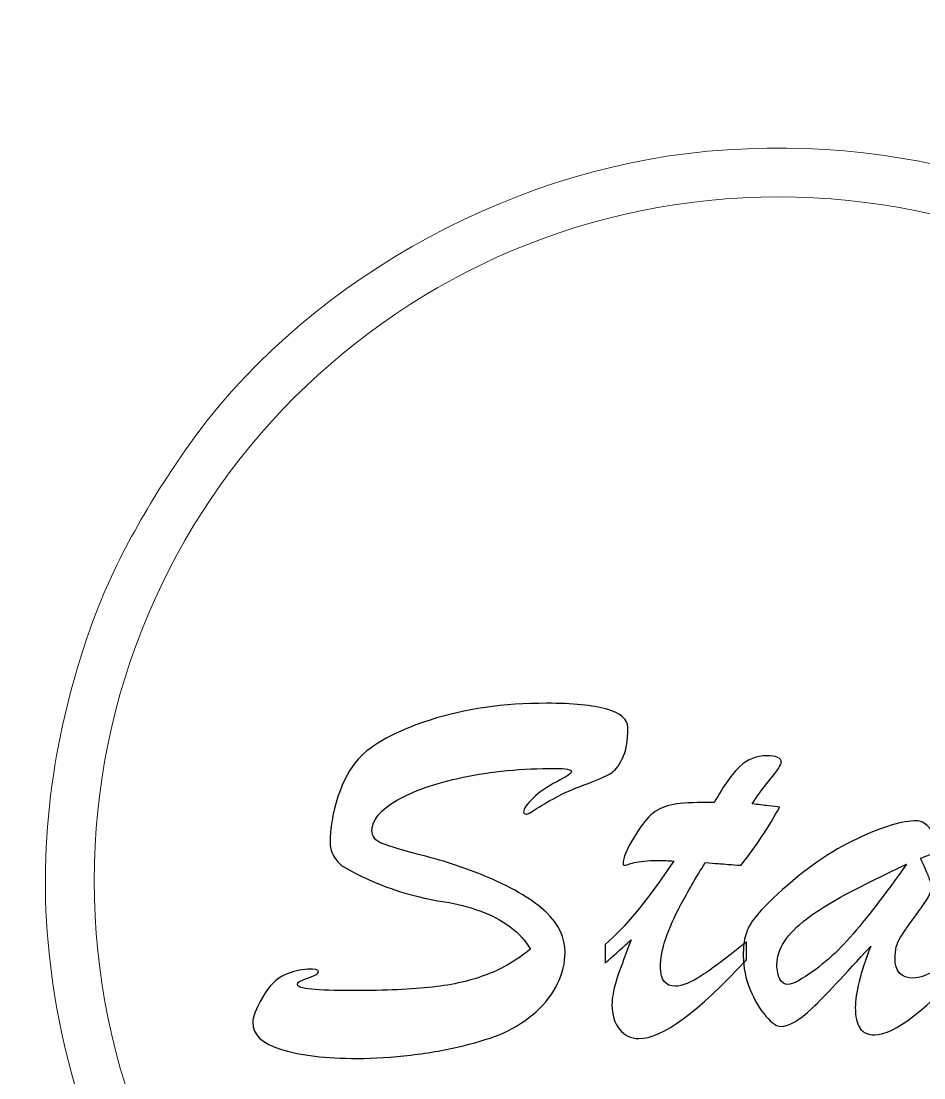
# Model space of a CAD drawing. Header units: millimetres. Extents: x -35 to 35, y -40.2 to 39.8.
# Drawn here: x -25.93 to -16.7, y -6.15 to 4.67 of the extents above; entities that cross this region are included whole.
import ezdxf

# ---------------------------------------------------------------- set-up
doc = ezdxf.new("R2010")
doc.units = ezdxf.units.MM
doc.header["$MEASUREMENT"] = 0
doc.layers.add('layer 1', color=7, linetype='Continuous')

msp = doc.modelspace()

# ---------------------------------------------------------------- linework, layer by layer
at = {"layer": 'layer 1', "color": 142, "lineweight": 20}
msp.add_ellipse((-18.1846, -4.1323), major_axis=(7.0001, 0), ratio=0.9999857, dxfattribs=at)
at = {"layer": 'layer 1', "color": 253, "lineweight": 70}
msp.add_open_spline([(-29.2, 39.8101), (-29.2, 39.8101), (29.1999, 39.8101), (29.1999, 39.8101), (29.1999, 39.8101), (32.39, 39.8101), (35, 37.2001), (35, 34.0102), (35, 34.0102), (35, 34.0102), (35, -34.39), (35, -34.39), (35, -34.39), (35, -37.5799), (32.39, -40.1899), (29.1999, -40.1899), (29.1999, -40.1899), (29.1999, -40.1899), (-29.2, -40.1899), (-29.2, -40.1899), (-29.2, -40.1899), (-32.3901, -40.1899), (-35, -37.5799), (-35, -34.39), (-35, -34.39), (-35, -34.39), (-35, 34.0102), (-35, 34.0102), (-35, 34.0102), (-35, 37.2001), (-32.3901, 39.8101), (-29.2, 39.8101)], degree=3, knots=[0, 0, 0, 0, 0.1111111, 0.1111111, 0.1111111, 0.1111111, 0.2222222, 0.2222222, 0.2222222, 0.2222222, 0.3333333, 0.3333333, 0.3333333, 0.3333333, 0.4444444, 0.4444444, 0.4444444, 0.4444444, 0.5555556, 0.5555556, 0.5555556, 0.5555556, 0.6666667, 0.6666667, 0.6666667, 0.6666667, 0.7777778, 0.7777778, 0.7777778, 0.7777778, 1, 1, 1, 1], dxfattribs=at)
at = {"layer": 'layer 1', "color": 251, "lineweight": 9}
msp.add_open_spline([(-25.6463, -4.8735), (-25.4839, -6.4098), (-24.9148, -7.7068), (-24.02, -8.8423), (-24.02, -8.8423), (-22.5103, -10.7579), (-19.9822, -11.8354), (-17.4496, -11.6003), (-17.4496, -11.6003), (-13.5916, -11.2423), (-10.3082, -7.7774), (-10.7197, -3.4142), (-10.7197, -3.4142), (-11.0872, 0.4827), (-14.5327, 3.7344), (-18.9098, 3.3343), (-18.9098, 3.3343), (-21.0042, 3.1428), (-23.0948, 1.9457), (-24.2573, 0.2694), (-24.2573, 0.2694), (-24.6429, -0.2866), (-25.0012, -0.9057), (-25.2314, -1.5642), (-25.2314, -1.5642), (-25.5847, -2.5752), (-25.7701, -3.7025), (-25.6463, -4.8735)], degree=3, knots=[0, 0, 0, 0, 0.125, 0.125, 0.125, 0.125, 0.25, 0.25, 0.25, 0.25, 0.375, 0.375, 0.375, 0.375, 0.5, 0.5, 0.5, 0.5, 0.625, 0.625, 0.625, 0.625, 0.75, 0.75, 0.75, 0.75, 1, 1, 1, 1], dxfattribs=at)
at = {"layer": 'layer 1', "color": 142}
for points, knots in [([(-20.7233, -4.8313), (-20.7694, -4.7466), (-20.8381, -4.6704), (-20.9303, -4.6027), (-20.9303, -4.6027), (-21.0215, -4.535), (-21.125, -4.4804), (-21.2398, -4.439), (-21.2398, -4.439), (-21.3546, -4.3976), (-21.475, -4.3666), (-21.5991, -4.3468), (-21.5991, -4.3468), (-21.9698, -4.2913), (-22.316, -4.1718), (-22.6377, -3.9856), (-22.6377, -3.9856), (-22.665, -3.9715), (-22.6942, -3.9404), (-22.7252, -3.8924), (-22.7252, -3.8924), (-22.7562, -3.8445), (-22.7722, -3.7984), (-22.7722, -3.7542), (-22.7722, -3.7542), (-22.7722, -3.5933), (-22.745, -3.4305), (-22.6913, -3.2687), (-22.6913, -3.2687), (-22.6368, -3.106), (-22.5681, -2.979), (-22.4834, -2.8868), (-22.4834, -2.8868), (-22.348, -2.7344), (-22.1034, -2.6008), (-21.7497, -2.4861), (-21.7497, -2.4861), (-21.3959, -2.3722), (-20.998, -2.3148), (-20.5549, -2.3148), (-20.5549, -2.3148), (-20.2906, -2.3148), (-20.0864, -2.3355), (-19.9416, -2.376), (-19.9416, -2.376), (-19.7976, -2.4164), (-19.7252, -2.4785), (-19.7252, -2.5632), (-19.7252, -2.5632), (-19.7252, -2.7015), (-19.745, -2.8087), (-19.7826, -2.884), (-19.7826, -2.884), (-19.8202, -2.9592), (-19.8607, -3.0091), (-19.903, -3.0345), (-19.903, -3.0345), (-19.9463, -3.059), (-20.0225, -3.0928), (-20.1307, -3.1352), (-20.1307, -3.1352), (-20.2464, -3.1756), (-20.347, -3.2179), (-20.4326, -3.2622), (-20.4326, -3.2622), (-20.5182, -3.3064), (-20.5907, -3.3487), (-20.6518, -3.3892), (-20.6518, -3.3892), (-20.712, -3.4296), (-20.7497, -3.4494), (-20.7647, -3.4494), (-20.7647, -3.4494), (-20.7826, -3.4494), (-20.792, -3.4418), (-20.792, -3.4277), (-20.792, -3.4277), (-20.792, -3.3957), (-20.76, -3.3487), (-20.6942, -3.2857), (-20.6942, -3.2857), (-20.6292, -3.2217), (-20.5483, -3.1662), (-20.4533, -3.1182), (-20.4533, -3.1182), (-20.3517, -3.0655), (-20.3019, -3.0317), (-20.3019, -3.0166), (-20.3019, -3.0166), (-20.3019, -2.9931), (-20.3574, -2.9809), (-20.4693, -2.9809), (-20.4693, -2.9809), (-20.8099, -2.9809), (-21.1231, -3.011), (-21.4119, -3.0721), (-21.4119, -3.0721), (-21.7007, -3.1323), (-21.9275, -3.2123), (-22.094, -3.3111), (-22.094, -3.3111), (-22.2605, -3.4108), (-22.3433, -3.5114), (-22.3433, -3.614), (-22.3433, -3.614), (-22.3433, -3.6789), (-22.3085, -3.7241), (-22.2398, -3.7504), (-22.2398, -3.7504), (-22.1711, -3.7767), (-22.0187, -3.8219), (-21.7835, -3.884), (-21.7835, -3.884), (-21.5493, -3.9461), (-21.3386, -4.0185), (-21.1532, -4.0985), (-21.1532, -4.0985), (-20.887, -4.2123), (-20.6895, -4.3308), (-20.5606, -4.4541), (-20.5606, -4.4541), (-20.4317, -4.5773), (-20.3677, -4.7146), (-20.3677, -4.867), (-20.3677, -4.867), (-20.3677, -4.9715), (-20.3931, -5.0768), (-20.4439, -5.1822), (-20.4439, -5.1822), (-20.4938, -5.2876), (-20.5681, -5.3845), (-20.665, -5.4729), (-20.665, -5.4729), (-20.7628, -5.5604), (-20.8748, -5.6328), (-21.0018, -5.6902), (-21.0018, -5.6902), (-21.11, -5.7363), (-21.2464, -5.7796), (-21.4101, -5.82), (-21.4101, -5.82), (-21.5747, -5.8605), (-21.7525, -5.8924), (-21.9444, -5.915), (-21.9444, -5.915), (-22.1363, -5.9385), (-22.3197, -5.9498), (-22.4938, -5.9498), (-22.4938, -5.9498), (-22.8155, -5.9498), (-23.0742, -5.9197), (-23.2699, -5.8586), (-23.2699, -5.8586), (-23.4656, -5.7984), (-23.5634, -5.7062), (-23.5634, -5.5829), (-23.5634, -5.5829), (-23.5634, -5.5284), (-23.5305, -5.4428), (-23.4637, -5.3261), (-23.4637, -5.3261), (-23.3978, -5.2095), (-23.3197, -5.1305), (-23.2294, -5.09), (-23.2294, -5.09), (-23.1504, -5.059), (-23.0742, -5.0411), (-23.0008, -5.0364), (-23.0008, -5.0364), (-22.9275, -5.0317), (-22.8908, -5.0401), (-22.8908, -5.0627), (-22.8908, -5.0627), (-22.8908, -5.0684), (-22.8936, -5.074), (-22.8992, -5.0797), (-22.8992, -5.0797), (-22.9049, -5.0844), (-22.9105, -5.0891), (-22.9181, -5.0928), (-22.9181, -5.0928), (-22.9256, -5.0966), (-22.9331, -5.1003), (-22.9406, -5.1041), (-22.9406, -5.1041), (-22.9773, -5.1192), (-23.0065, -5.1305), (-23.03, -5.1389), (-23.03, -5.1389), (-23.0526, -5.1464), (-23.0714, -5.1549), (-23.0846, -5.1634), (-23.0846, -5.1634), (-23.0987, -5.1718), (-23.1053, -5.1831), (-23.1053, -5.1972), (-23.1053, -5.1972), (-23.1053, -5.2358), (-22.9152, -5.2556), (-22.5352, -5.2556), (-22.5352, -5.2556), (-22.205, -5.2556), (-21.934, -5.2433), (-21.7233, -5.2198), (-21.7233, -5.2198), (-21.5117, -5.1963), (-21.3254, -5.153), (-21.1636, -5.09), (-21.1636, -5.09), (-21.0027, -5.0279), (-20.855, -4.9414), (-20.7233, -4.8313)], [0, 0, 0, 0, 0.0185185, 0.0185185, 0.0185185, 0.0185185, 0.037037, 0.037037, 0.037037, 0.037037, 0.0555556, 0.0555556, 0.0555556, 0.0555556, 0.0740741, 0.0740741, 0.0740741, 0.0740741, 0.0925926, 0.0925926, 0.0925926, 0.0925926, 0.1111111, 0.1111111, 0.1111111, 0.1111111, 0.1296296, 0.1296296, 0.1296296, 0.1296296, 0.1481481, 0.1481481, 0.1481481, 0.1481481, 0.1666667, 0.1666667, 0.1666667, 0.1666667, 0.1851852, 0.1851852, 0.1851852, 0.1851852, 0.2037037, 0.2037037, 0.2037037, 0.2037037, 0.2222222, 0.2222222, 0.2222222, 0.2222222, 0.2407407, 0.2407407, 0.2407407, 0.2407407, 0.2592593, 0.2592593, 0.2592593, 0.2592593, 0.2777778, 0.2777778, 0.2777778, 0.2777778, 0.2962963, 0.2962963, 0.2962963, 0.2962963, 0.3148148, 0.3148148, 0.3148148, 0.3148148, 0.3333333, 0.3333333, 0.3333333, 0.3333333, 0.3518519, 0.3518519, 0.3518519, 0.3518519, 0.3703704, 0.3703704, 0.3703704, 0.3703704, 0.3888889, 0.3888889, 0.3888889, 0.3888889, 0.4074074, 0.4074074, 0.4074074, 0.4074074, 0.4259259, 0.4259259, 0.4259259, 0.4259259, 0.4444444, 0.4444444, 0.4444444, 0.4444444, 0.462963, 0.462963, 0.462963, 0.462963, 0.4814815, 0.4814815, 0.4814815, 0.4814815, 0.5, 0.5, 0.5, 0.5, 0.5185185, 0.5185185, 0.5185185, 0.5185185, 0.537037, 0.537037, 0.537037, 0.537037, 0.5555556, 0.5555556, 0.5555556, 0.5555556, 0.5740741, 0.5740741, 0.5740741, 0.5740741, 0.5925926, 0.5925926, 0.5925926, 0.5925926, 0.6111111, 0.6111111, 0.6111111, 0.6111111, 0.6296296, 0.6296296, 0.6296296, 0.6296296, 0.6481481, 0.6481481, 0.6481481, 0.6481481, 0.6666667, 0.6666667, 0.6666667, 0.6666667, 0.6851852, 0.6851852, 0.6851852, 0.6851852, 0.7037037, 0.7037037, 0.7037037, 0.7037037, 0.7222222, 0.7222222, 0.7222222, 0.7222222, 0.7407407, 0.7407407, 0.7407407, 0.7407407, 0.7592593, 0.7592593, 0.7592593, 0.7592593, 0.7777778, 0.7777778, 0.7777778, 0.7777778, 0.7962963, 0.7962963, 0.7962963, 0.7962963, 0.8148148, 0.8148148, 0.8148148, 0.8148148, 0.8333333, 0.8333333, 0.8333333, 0.8333333, 0.8518519, 0.8518519, 0.8518519, 0.8518519, 0.8703704, 0.8703704, 0.8703704, 0.8703704, 0.8888889, 0.8888889, 0.8888889, 0.8888889, 0.9074074, 0.9074074, 0.9074074, 0.9074074, 0.9259259, 0.9259259, 0.9259259, 0.9259259, 0.9444444, 0.9444444, 0.9444444, 0.9444444, 0.962963, 0.962963, 0.962963, 0.962963, 1, 1, 1, 1]), ([(-18.9613, -3.3308), (-18.9613, -3.3308), (-18.8428, -3.3308), (-18.8428, -3.3308), (-18.8428, -3.3308), (-18.7449, -3.1559), (-18.6575, -3.0326), (-18.5784, -2.9602), (-18.5784, -2.9602), (-18.4994, -2.8877), (-18.4091, -2.8511), (-18.3084, -2.8511), (-18.3084, -2.8511), (-18.2068, -2.8511), (-18.156, -2.8746), (-18.156, -2.9197), (-18.156, -2.9197), (-18.156, -2.9423), (-18.1956, -3.0016), (-18.2746, -3.0994), (-18.2746, -3.0994), (-18.3536, -3.1963), (-18.4138, -3.2781), (-18.4543, -3.3449), (-18.4543, -3.3449), (-18.3922, -3.3515), (-18.3357, -3.3581), (-18.2877, -3.3638), (-18.2877, -3.3638), (-18.2388, -3.3694), (-18.2003, -3.3741), (-18.173, -3.3779), (-18.173, -3.3779), (-18.2774, -3.5717), (-18.4091, -3.7702), (-18.5671, -3.9734), (-18.5671, -3.9734), (-18.6189, -3.9696), (-18.6622, -3.9668), (-18.697, -3.9639), (-18.697, -3.9639), (-18.7318, -3.9611), (-18.7666, -3.9583), (-18.8033, -3.9555), (-18.8033, -3.9555), (-18.839, -3.9527), (-18.8823, -3.9498), (-18.934, -3.9461), (-18.934, -3.9461), (-19.0328, -4.106), (-19.1165, -4.249), (-19.1833, -4.375), (-19.1833, -4.375), (-19.2501, -4.5011), (-19.3019, -4.6168), (-19.3376, -4.7222), (-19.3376, -4.7222), (-19.3734, -4.8266), (-19.3912, -4.9263), (-19.3912, -5.0194), (-19.3912, -5.0194), (-19.3912, -5.1464), (-19.3404, -5.2104), (-19.2398, -5.2104), (-19.2398, -5.2104), (-19.1702, -5.2104), (-19.078, -5.1728), (-18.9651, -5.0985), (-18.9651, -5.0985), (-18.8522, -5.0241), (-18.7017, -4.9103), (-18.5116, -4.756), (-18.5116, -4.756), (-18.5116, -4.756), (-18.5116, -4.9395), (-18.5116, -4.9395), (-18.5116, -4.9395), (-19.0083, -5.4776), (-19.3752, -5.7466), (-19.6123, -5.7466), (-19.6123, -5.7466), (-19.6951, -5.7466), (-19.7619, -5.7146), (-19.8117, -5.6507), (-19.8117, -5.6507), (-19.8625, -5.5858), (-19.8879, -5.503), (-19.8879, -5.4023), (-19.8879, -5.4023), (-19.8879, -5.3346), (-19.8738, -5.2537), (-19.8456, -5.1606), (-19.8456, -5.1606), (-19.8164, -5.0665), (-19.7656, -4.9254), (-19.6923, -4.7363), (-19.6923, -4.7363), (-19.7177, -4.7589), (-19.7421, -4.7796), (-19.7647, -4.8012), (-19.7647, -4.8012), (-19.7882, -4.8219), (-19.8089, -4.8416), (-19.8287, -4.8586), (-19.8287, -4.8586), (-19.8475, -4.8765), (-19.8682, -4.8943), (-19.8908, -4.9141), (-19.8908, -4.9141), (-19.9124, -4.9329), (-19.935, -4.9527), (-19.9566, -4.9733), (-19.9566, -4.9733), (-19.9566, -4.9733), (-19.9566, -4.7824), (-19.9566, -4.7824), (-19.9566, -4.7824), (-19.7638, -4.6206), (-19.5305, -4.3365), (-19.2558, -3.9291), (-19.2558, -3.9291), (-19.284, -3.9282), (-19.3094, -3.9263), (-19.3338, -3.9254), (-19.3338, -3.9254), (-19.3574, -3.9244), (-19.3856, -3.9244), (-19.4185, -3.9244), (-19.4185, -3.9244), (-19.5276, -3.9244), (-19.6085, -3.931), (-19.6612, -3.9461), (-19.6612, -3.9461), (-19.6838, -3.9517), (-19.7045, -3.9574), (-19.7233, -3.9639), (-19.7233, -3.9639), (-19.7431, -3.9705), (-19.7562, -3.9734), (-19.7638, -3.9734), (-19.7638, -3.9734), (-19.7713, -3.9734), (-19.775, -3.9677), (-19.775, -3.9574), (-19.775, -3.9574), (-19.775, -3.8972), (-19.7374, -3.8068), (-19.6612, -3.6864), (-19.6612, -3.6864), (-19.601, -3.5839), (-19.5436, -3.5077), (-19.4891, -3.4578), (-19.4891, -3.4578), (-19.4345, -3.408), (-19.3686, -3.3741), (-19.2906, -3.3572), (-19.2906, -3.3572), (-19.2125, -3.3393), (-19.1024, -3.3308), (-18.9613, -3.3308)], [0, 0, 0, 0, 0.0243902, 0.0243902, 0.0243902, 0.0243902, 0.0487805, 0.0487805, 0.0487805, 0.0487805, 0.0731707, 0.0731707, 0.0731707, 0.0731707, 0.097561, 0.097561, 0.097561, 0.097561, 0.1219512, 0.1219512, 0.1219512, 0.1219512, 0.1463415, 0.1463415, 0.1463415, 0.1463415, 0.1707317, 0.1707317, 0.1707317, 0.1707317, 0.195122, 0.195122, 0.195122, 0.195122, 0.2195122, 0.2195122, 0.2195122, 0.2195122, 0.2439024, 0.2439024, 0.2439024, 0.2439024, 0.2682927, 0.2682927, 0.2682927, 0.2682927, 0.2926829, 0.2926829, 0.2926829, 0.2926829, 0.3170732, 0.3170732, 0.3170732, 0.3170732, 0.3414634, 0.3414634, 0.3414634, 0.3414634, 0.3658537, 0.3658537, 0.3658537, 0.3658537, 0.3902439, 0.3902439, 0.3902439, 0.3902439, 0.4146341, 0.4146341, 0.4146341, 0.4146341, 0.4390244, 0.4390244, 0.4390244, 0.4390244, 0.4634146, 0.4634146, 0.4634146, 0.4634146, 0.4878049, 0.4878049, 0.4878049, 0.4878049, 0.5121951, 0.5121951, 0.5121951, 0.5121951, 0.5365854, 0.5365854, 0.5365854, 0.5365854, 0.5609756, 0.5609756, 0.5609756, 0.5609756, 0.5853659, 0.5853659, 0.5853659, 0.5853659, 0.6097561, 0.6097561, 0.6097561, 0.6097561, 0.6341463, 0.6341463, 0.6341463, 0.6341463, 0.6585366, 0.6585366, 0.6585366, 0.6585366, 0.6829268, 0.6829268, 0.6829268, 0.6829268, 0.7073171, 0.7073171, 0.7073171, 0.7073171, 0.7317073, 0.7317073, 0.7317073, 0.7317073, 0.7560976, 0.7560976, 0.7560976, 0.7560976, 0.7804878, 0.7804878, 0.7804878, 0.7804878, 0.804878, 0.804878, 0.804878, 0.804878, 0.8292683, 0.8292683, 0.8292683, 0.8292683, 0.8536585, 0.8536585, 0.8536585, 0.8536585, 0.8780488, 0.8780488, 0.8780488, 0.8780488, 0.902439, 0.902439, 0.902439, 0.902439, 0.9268293, 0.9268293, 0.9268293, 0.9268293, 0.9512195, 0.9512195, 0.9512195, 0.9512195, 1, 1, 1, 1]), ([(-18.1946, -4.2669), (-17.9152, -4.0129), (-17.6443, -3.8247), (-17.3809, -3.7015), (-17.3809, -3.7015), (-17.1184, -3.5782), (-16.9152, -3.5171), (-16.7722, -3.5171), (-16.7722, -3.5171), (-16.7337, -3.5171), (-16.6979, -3.5331), (-16.664, -3.5651), (-16.664, -3.5651), (-16.6311, -3.5971), (-16.6048, -3.6347), (-16.586, -3.677), (-16.586, -3.677), (-16.5662, -3.7194), (-16.5568, -3.7504), (-16.5568, -3.7711), (-16.5568, -3.7711), (-16.5568, -3.804), (-16.57, -3.8285), (-16.5954, -3.8435), (-16.5954, -3.8435), (-16.6208, -3.8595), (-16.6659, -3.8783), (-16.7308, -3.9), (-16.7308, -3.9), (-16.7177, -3.9301), (-16.7007, -3.9677), (-16.681, -4.0138), (-16.681, -4.0138), (-16.6603, -4.059), (-16.6452, -4.0966), (-16.6339, -4.1248), (-16.6339, -4.1248), (-16.6226, -4.154), (-16.6179, -4.1784), (-16.6179, -4.201), (-16.6179, -4.201), (-16.6179, -4.2452), (-16.6622, -4.3271), (-16.7515, -4.4475), (-16.7515, -4.4475), (-16.84, -4.5679), (-16.903, -4.6563), (-16.9387, -4.7137), (-16.9387, -4.7137), (-16.9745, -4.7711), (-16.9924, -4.8407), (-16.9924, -4.9235), (-16.9924, -4.9235), (-16.9924, -5.059), (-16.9303, -5.1276), (-16.8052, -5.1276), (-16.8052, -5.1276), (-16.6763, -5.1276), (-16.475, -5.0072), (-16.2012, -4.7664), (-16.2012, -4.7664), (-16.2012, -4.7664), (-16.2012, -4.9338), (-16.2012, -4.9338), (-16.2012, -4.9338), (-16.6659, -5.4503), (-16.9989, -5.7081), (-17.1993, -5.7081), (-17.1993, -5.7081), (-17.2718, -5.7081), (-17.3226, -5.6845), (-17.3536, -5.6375), (-17.3536, -5.6375), (-17.3837, -5.5905), (-17.3988, -5.5218), (-17.3988, -5.4296), (-17.3988, -5.4296), (-17.3988, -5.2847), (-17.3461, -5.0749), (-17.2407, -4.7993), (-17.2407, -4.7993), (-17.5098, -5.0966), (-17.7083, -5.3083), (-17.839, -5.4343), (-17.839, -5.4343), (-17.9698, -5.5594), (-18.077, -5.6225), (-18.1617, -5.6225), (-18.1617, -5.6225), (-18.2021, -5.6225), (-18.252, -5.5876), (-18.3131, -5.518), (-18.3131, -5.518), (-18.3734, -5.4475), (-18.427, -5.3572), (-18.474, -5.2462), (-18.474, -5.2462), (-18.521, -5.1352), (-18.5446, -5.0194), (-18.5446, -4.9009), (-18.5446, -4.9009), (-18.5446, -4.8144), (-18.5361, -4.7419), (-18.5201, -4.6845), (-18.5201, -4.6845), (-18.5032, -4.6262), (-18.4712, -4.567), (-18.4232, -4.5067), (-18.4232, -4.5067), (-18.3752, -4.4456), (-18.299, -4.3656), (-18.1946, -4.2669)], [0, 0, 0, 0, 0.0344828, 0.0344828, 0.0344828, 0.0344828, 0.0689655, 0.0689655, 0.0689655, 0.0689655, 0.1034483, 0.1034483, 0.1034483, 0.1034483, 0.137931, 0.137931, 0.137931, 0.137931, 0.1724138, 0.1724138, 0.1724138, 0.1724138, 0.2068966, 0.2068966, 0.2068966, 0.2068966, 0.2413793, 0.2413793, 0.2413793, 0.2413793, 0.2758621, 0.2758621, 0.2758621, 0.2758621, 0.3103448, 0.3103448, 0.3103448, 0.3103448, 0.3448276, 0.3448276, 0.3448276, 0.3448276, 0.3793103, 0.3793103, 0.3793103, 0.3793103, 0.4137931, 0.4137931, 0.4137931, 0.4137931, 0.4482759, 0.4482759, 0.4482759, 0.4482759, 0.4827586, 0.4827586, 0.4827586, 0.4827586, 0.5172414, 0.5172414, 0.5172414, 0.5172414, 0.5517241, 0.5517241, 0.5517241, 0.5517241, 0.5862069, 0.5862069, 0.5862069, 0.5862069, 0.6206897, 0.6206897, 0.6206897, 0.6206897, 0.6551724, 0.6551724, 0.6551724, 0.6551724, 0.6896552, 0.6896552, 0.6896552, 0.6896552, 0.7241379, 0.7241379, 0.7241379, 0.7241379, 0.7586207, 0.7586207, 0.7586207, 0.7586207, 0.7931034, 0.7931034, 0.7931034, 0.7931034, 0.8275862, 0.8275862, 0.8275862, 0.8275862, 0.862069, 0.862069, 0.862069, 0.862069, 0.8965517, 0.8965517, 0.8965517, 0.8965517, 0.9310345, 0.9310345, 0.9310345, 0.9310345, 1, 1, 1, 1]), ([(-16.8738, -3.963), (-17.3517, -4.1822), (-17.6923, -4.3675), (-17.8955, -4.5199), (-17.8955, -4.5199), (-18.0987, -4.6733), (-18.2003, -4.8304), (-18.2003, -4.9922), (-18.2003, -4.9922), (-18.2003, -5.0505), (-18.1899, -5.0994), (-18.1702, -5.137), (-18.1702, -5.137), (-18.1495, -5.1747), (-18.1222, -5.1935), (-18.0874, -5.1935), (-18.0874, -5.1935), (-18.0667, -5.1935), (-18.0309, -5.1803), (-17.9801, -5.1549), (-17.9801, -5.1549), (-17.7873, -5.0411), (-17.6104, -4.8924), (-17.4505, -4.709), (-17.4505, -4.709), (-17.2906, -4.5265), (-17.0977, -4.2772), (-16.8738, -3.963)], [0, 0, 0, 0, 0.125, 0.125, 0.125, 0.125, 0.25, 0.25, 0.25, 0.25, 0.375, 0.375, 0.375, 0.375, 0.5, 0.5, 0.5, 0.5, 0.625, 0.625, 0.625, 0.625, 0.75, 0.75, 0.75, 0.75, 1, 1, 1, 1])]:
    msp.add_open_spline(points, degree=3, knots=knots, dxfattribs=at)
at = {"layer": 'layer 1', "color": 142, "lineweight": 9}
for points, knots in [([(-20.7233, -4.8313), (-20.7694, -4.7466), (-20.8381, -4.6704), (-20.9303, -4.6027), (-20.9303, -4.6027), (-21.0215, -4.535), (-21.125, -4.4804), (-21.2398, -4.439), (-21.2398, -4.439), (-21.3546, -4.3976), (-21.475, -4.3666), (-21.5991, -4.3468), (-21.5991, -4.3468), (-21.9698, -4.2913), (-22.316, -4.1718), (-22.6377, -3.9856), (-22.6377, -3.9856), (-22.665, -3.9715), (-22.6942, -3.9404), (-22.7252, -3.8924), (-22.7252, -3.8924), (-22.7562, -3.8445), (-22.7722, -3.7984), (-22.7722, -3.7542), (-22.7722, -3.7542), (-22.7722, -3.5933), (-22.745, -3.4305), (-22.6913, -3.2687), (-22.6913, -3.2687), (-22.6368, -3.106), (-22.5681, -2.979), (-22.4834, -2.8868), (-22.4834, -2.8868), (-22.348, -2.7344), (-22.1034, -2.6008), (-21.7497, -2.4861), (-21.7497, -2.4861), (-21.3959, -2.3722), (-20.998, -2.3148), (-20.5549, -2.3148), (-20.5549, -2.3148), (-20.2906, -2.3148), (-20.0864, -2.3355), (-19.9416, -2.376), (-19.9416, -2.376), (-19.7976, -2.4164), (-19.7252, -2.4785), (-19.7252, -2.5632), (-19.7252, -2.5632), (-19.7252, -2.7015), (-19.745, -2.8087), (-19.7826, -2.884), (-19.7826, -2.884), (-19.8202, -2.9592), (-19.8607, -3.0091), (-19.903, -3.0345), (-19.903, -3.0345), (-19.9463, -3.059), (-20.0225, -3.0928), (-20.1307, -3.1352), (-20.1307, -3.1352), (-20.2464, -3.1756), (-20.347, -3.2179), (-20.4326, -3.2622), (-20.4326, -3.2622), (-20.5182, -3.3064), (-20.5907, -3.3487), (-20.6518, -3.3892), (-20.6518, -3.3892), (-20.712, -3.4296), (-20.7497, -3.4494), (-20.7647, -3.4494), (-20.7647, -3.4494), (-20.7826, -3.4494), (-20.792, -3.4418), (-20.792, -3.4277), (-20.792, -3.4277), (-20.792, -3.3957), (-20.76, -3.3487), (-20.6942, -3.2857), (-20.6942, -3.2857), (-20.6292, -3.2217), (-20.5483, -3.1662), (-20.4533, -3.1182), (-20.4533, -3.1182), (-20.3517, -3.0655), (-20.3019, -3.0317), (-20.3019, -3.0166), (-20.3019, -3.0166), (-20.3019, -2.9931), (-20.3574, -2.9809), (-20.4693, -2.9809), (-20.4693, -2.9809), (-20.8099, -2.9809), (-21.1231, -3.011), (-21.4119, -3.0721), (-21.4119, -3.0721), (-21.7007, -3.1323), (-21.9275, -3.2123), (-22.094, -3.3111), (-22.094, -3.3111), (-22.2605, -3.4108), (-22.3433, -3.5114), (-22.3433, -3.614), (-22.3433, -3.614), (-22.3433, -3.6789), (-22.3085, -3.7241), (-22.2398, -3.7504), (-22.2398, -3.7504), (-22.1711, -3.7767), (-22.0187, -3.8219), (-21.7835, -3.884), (-21.7835, -3.884), (-21.5493, -3.9461), (-21.3386, -4.0185), (-21.1532, -4.0985), (-21.1532, -4.0985), (-20.887, -4.2123), (-20.6895, -4.3308), (-20.5606, -4.4541), (-20.5606, -4.4541), (-20.4317, -4.5773), (-20.3677, -4.7146), (-20.3677, -4.867), (-20.3677, -4.867), (-20.3677, -4.9715), (-20.3931, -5.0768), (-20.4439, -5.1822), (-20.4439, -5.1822), (-20.4938, -5.2876), (-20.5681, -5.3845), (-20.665, -5.4729), (-20.665, -5.4729), (-20.7628, -5.5604), (-20.8748, -5.6328), (-21.0018, -5.6902), (-21.0018, -5.6902), (-21.11, -5.7363), (-21.2464, -5.7796), (-21.4101, -5.82), (-21.4101, -5.82), (-21.5747, -5.8605), (-21.7525, -5.8924), (-21.9444, -5.915), (-21.9444, -5.915), (-22.1363, -5.9385), (-22.3197, -5.9498), (-22.4938, -5.9498), (-22.4938, -5.9498), (-22.8155, -5.9498), (-23.0742, -5.9197), (-23.2699, -5.8586), (-23.2699, -5.8586), (-23.4656, -5.7984), (-23.5634, -5.7062), (-23.5634, -5.5829), (-23.5634, -5.5829), (-23.5634, -5.5284), (-23.5305, -5.4428), (-23.4637, -5.3261), (-23.4637, -5.3261), (-23.3978, -5.2095), (-23.3197, -5.1305), (-23.2294, -5.09), (-23.2294, -5.09), (-23.1504, -5.059), (-23.0742, -5.0411), (-23.0008, -5.0364), (-23.0008, -5.0364), (-22.9275, -5.0317), (-22.8908, -5.0401), (-22.8908, -5.0627), (-22.8908, -5.0627), (-22.8908, -5.0684), (-22.8936, -5.074), (-22.8992, -5.0797), (-22.8992, -5.0797), (-22.9049, -5.0844), (-22.9105, -5.0891), (-22.9181, -5.0928), (-22.9181, -5.0928), (-22.9256, -5.0966), (-22.9331, -5.1003), (-22.9406, -5.1041), (-22.9406, -5.1041), (-22.9773, -5.1192), (-23.0065, -5.1305), (-23.03, -5.1389), (-23.03, -5.1389), (-23.0526, -5.1464), (-23.0714, -5.1549), (-23.0846, -5.1634), (-23.0846, -5.1634), (-23.0987, -5.1718), (-23.1053, -5.1831), (-23.1053, -5.1972), (-23.1053, -5.1972), (-23.1053, -5.2358), (-22.9152, -5.2556), (-22.5352, -5.2556), (-22.5352, -5.2556), (-22.205, -5.2556), (-21.934, -5.2433), (-21.7233, -5.2198), (-21.7233, -5.2198), (-21.5117, -5.1963), (-21.3254, -5.153), (-21.1636, -5.09), (-21.1636, -5.09), (-21.0027, -5.0279), (-20.855, -4.9414), (-20.7233, -4.8313)], [0, 0, 0, 0, 0.0185185, 0.0185185, 0.0185185, 0.0185185, 0.037037, 0.037037, 0.037037, 0.037037, 0.0555556, 0.0555556, 0.0555556, 0.0555556, 0.0740741, 0.0740741, 0.0740741, 0.0740741, 0.0925926, 0.0925926, 0.0925926, 0.0925926, 0.1111111, 0.1111111, 0.1111111, 0.1111111, 0.1296296, 0.1296296, 0.1296296, 0.1296296, 0.1481481, 0.1481481, 0.1481481, 0.1481481, 0.1666667, 0.1666667, 0.1666667, 0.1666667, 0.1851852, 0.1851852, 0.1851852, 0.1851852, 0.2037037, 0.2037037, 0.2037037, 0.2037037, 0.2222222, 0.2222222, 0.2222222, 0.2222222, 0.2407407, 0.2407407, 0.2407407, 0.2407407, 0.2592593, 0.2592593, 0.2592593, 0.2592593, 0.2777778, 0.2777778, 0.2777778, 0.2777778, 0.2962963, 0.2962963, 0.2962963, 0.2962963, 0.3148148, 0.3148148, 0.3148148, 0.3148148, 0.3333333, 0.3333333, 0.3333333, 0.3333333, 0.3518519, 0.3518519, 0.3518519, 0.3518519, 0.3703704, 0.3703704, 0.3703704, 0.3703704, 0.3888889, 0.3888889, 0.3888889, 0.3888889, 0.4074074, 0.4074074, 0.4074074, 0.4074074, 0.4259259, 0.4259259, 0.4259259, 0.4259259, 0.4444444, 0.4444444, 0.4444444, 0.4444444, 0.462963, 0.462963, 0.462963, 0.462963, 0.4814815, 0.4814815, 0.4814815, 0.4814815, 0.5, 0.5, 0.5, 0.5, 0.5185185, 0.5185185, 0.5185185, 0.5185185, 0.537037, 0.537037, 0.537037, 0.537037, 0.5555556, 0.5555556, 0.5555556, 0.5555556, 0.5740741, 0.5740741, 0.5740741, 0.5740741, 0.5925926, 0.5925926, 0.5925926, 0.5925926, 0.6111111, 0.6111111, 0.6111111, 0.6111111, 0.6296296, 0.6296296, 0.6296296, 0.6296296, 0.6481481, 0.6481481, 0.6481481, 0.6481481, 0.6666667, 0.6666667, 0.6666667, 0.6666667, 0.6851852, 0.6851852, 0.6851852, 0.6851852, 0.7037037, 0.7037037, 0.7037037, 0.7037037, 0.7222222, 0.7222222, 0.7222222, 0.7222222, 0.7407407, 0.7407407, 0.7407407, 0.7407407, 0.7592593, 0.7592593, 0.7592593, 0.7592593, 0.7777778, 0.7777778, 0.7777778, 0.7777778, 0.7962963, 0.7962963, 0.7962963, 0.7962963, 0.8148148, 0.8148148, 0.8148148, 0.8148148, 0.8333333, 0.8333333, 0.8333333, 0.8333333, 0.8518519, 0.8518519, 0.8518519, 0.8518519, 0.8703704, 0.8703704, 0.8703704, 0.8703704, 0.8888889, 0.8888889, 0.8888889, 0.8888889, 0.9074074, 0.9074074, 0.9074074, 0.9074074, 0.9259259, 0.9259259, 0.9259259, 0.9259259, 0.9444444, 0.9444444, 0.9444444, 0.9444444, 0.962963, 0.962963, 0.962963, 0.962963, 1, 1, 1, 1]), ([(-18.9613, -3.3308), (-18.9613, -3.3308), (-18.8428, -3.3308), (-18.8428, -3.3308), (-18.8428, -3.3308), (-18.7449, -3.1559), (-18.6575, -3.0326), (-18.5784, -2.9602), (-18.5784, -2.9602), (-18.4994, -2.8877), (-18.4091, -2.8511), (-18.3084, -2.8511), (-18.3084, -2.8511), (-18.2068, -2.8511), (-18.156, -2.8746), (-18.156, -2.9197), (-18.156, -2.9197), (-18.156, -2.9423), (-18.1956, -3.0016), (-18.2746, -3.0994), (-18.2746, -3.0994), (-18.3536, -3.1963), (-18.4138, -3.2781), (-18.4543, -3.3449), (-18.4543, -3.3449), (-18.3922, -3.3515), (-18.3357, -3.3581), (-18.2877, -3.3638), (-18.2877, -3.3638), (-18.2388, -3.3694), (-18.2003, -3.3741), (-18.173, -3.3779), (-18.173, -3.3779), (-18.2774, -3.5717), (-18.4091, -3.7702), (-18.5671, -3.9734), (-18.5671, -3.9734), (-18.6189, -3.9696), (-18.6622, -3.9668), (-18.697, -3.9639), (-18.697, -3.9639), (-18.7318, -3.9611), (-18.7666, -3.9583), (-18.8033, -3.9555), (-18.8033, -3.9555), (-18.839, -3.9527), (-18.8823, -3.9498), (-18.934, -3.9461), (-18.934, -3.9461), (-19.0328, -4.106), (-19.1165, -4.249), (-19.1833, -4.375), (-19.1833, -4.375), (-19.2501, -4.5011), (-19.3019, -4.6168), (-19.3376, -4.7222), (-19.3376, -4.7222), (-19.3734, -4.8266), (-19.3912, -4.9263), (-19.3912, -5.0194), (-19.3912, -5.0194), (-19.3912, -5.1464), (-19.3404, -5.2104), (-19.2398, -5.2104), (-19.2398, -5.2104), (-19.1702, -5.2104), (-19.078, -5.1728), (-18.9651, -5.0985), (-18.9651, -5.0985), (-18.8522, -5.0241), (-18.7017, -4.9103), (-18.5116, -4.756), (-18.5116, -4.756), (-18.5116, -4.756), (-18.5116, -4.9395), (-18.5116, -4.9395), (-18.5116, -4.9395), (-19.0083, -5.4776), (-19.3752, -5.7466), (-19.6123, -5.7466), (-19.6123, -5.7466), (-19.6951, -5.7466), (-19.7619, -5.7146), (-19.8117, -5.6507), (-19.8117, -5.6507), (-19.8625, -5.5858), (-19.8879, -5.503), (-19.8879, -5.4023), (-19.8879, -5.4023), (-19.8879, -5.3346), (-19.8738, -5.2537), (-19.8456, -5.1606), (-19.8456, -5.1606), (-19.8164, -5.0665), (-19.7656, -4.9254), (-19.6923, -4.7363), (-19.6923, -4.7363), (-19.7177, -4.7589), (-19.7421, -4.7796), (-19.7647, -4.8012), (-19.7647, -4.8012), (-19.7882, -4.8219), (-19.8089, -4.8416), (-19.8287, -4.8586), (-19.8287, -4.8586), (-19.8475, -4.8765), (-19.8682, -4.8943), (-19.8908, -4.9141), (-19.8908, -4.9141), (-19.9124, -4.9329), (-19.935, -4.9527), (-19.9566, -4.9733), (-19.9566, -4.9733), (-19.9566, -4.9733), (-19.9566, -4.7824), (-19.9566, -4.7824), (-19.9566, -4.7824), (-19.7638, -4.6206), (-19.5305, -4.3365), (-19.2558, -3.9291), (-19.2558, -3.9291), (-19.284, -3.9282), (-19.3094, -3.9263), (-19.3338, -3.9254), (-19.3338, -3.9254), (-19.3574, -3.9244), (-19.3856, -3.9244), (-19.4185, -3.9244), (-19.4185, -3.9244), (-19.5276, -3.9244), (-19.6085, -3.931), (-19.6612, -3.9461), (-19.6612, -3.9461), (-19.6838, -3.9517), (-19.7045, -3.9574), (-19.7233, -3.9639), (-19.7233, -3.9639), (-19.7431, -3.9705), (-19.7562, -3.9734), (-19.7638, -3.9734), (-19.7638, -3.9734), (-19.7713, -3.9734), (-19.775, -3.9677), (-19.775, -3.9574), (-19.775, -3.9574), (-19.775, -3.8972), (-19.7374, -3.8068), (-19.6612, -3.6864), (-19.6612, -3.6864), (-19.601, -3.5839), (-19.5436, -3.5077), (-19.4891, -3.4578), (-19.4891, -3.4578), (-19.4345, -3.408), (-19.3686, -3.3741), (-19.2906, -3.3572), (-19.2906, -3.3572), (-19.2125, -3.3393), (-19.1024, -3.3308), (-18.9613, -3.3308)], [0, 0, 0, 0, 0.0243902, 0.0243902, 0.0243902, 0.0243902, 0.0487805, 0.0487805, 0.0487805, 0.0487805, 0.0731707, 0.0731707, 0.0731707, 0.0731707, 0.097561, 0.097561, 0.097561, 0.097561, 0.1219512, 0.1219512, 0.1219512, 0.1219512, 0.1463415, 0.1463415, 0.1463415, 0.1463415, 0.1707317, 0.1707317, 0.1707317, 0.1707317, 0.195122, 0.195122, 0.195122, 0.195122, 0.2195122, 0.2195122, 0.2195122, 0.2195122, 0.2439024, 0.2439024, 0.2439024, 0.2439024, 0.2682927, 0.2682927, 0.2682927, 0.2682927, 0.2926829, 0.2926829, 0.2926829, 0.2926829, 0.3170732, 0.3170732, 0.3170732, 0.3170732, 0.3414634, 0.3414634, 0.3414634, 0.3414634, 0.3658537, 0.3658537, 0.3658537, 0.3658537, 0.3902439, 0.3902439, 0.3902439, 0.3902439, 0.4146341, 0.4146341, 0.4146341, 0.4146341, 0.4390244, 0.4390244, 0.4390244, 0.4390244, 0.4634146, 0.4634146, 0.4634146, 0.4634146, 0.4878049, 0.4878049, 0.4878049, 0.4878049, 0.5121951, 0.5121951, 0.5121951, 0.5121951, 0.5365854, 0.5365854, 0.5365854, 0.5365854, 0.5609756, 0.5609756, 0.5609756, 0.5609756, 0.5853659, 0.5853659, 0.5853659, 0.5853659, 0.6097561, 0.6097561, 0.6097561, 0.6097561, 0.6341463, 0.6341463, 0.6341463, 0.6341463, 0.6585366, 0.6585366, 0.6585366, 0.6585366, 0.6829268, 0.6829268, 0.6829268, 0.6829268, 0.7073171, 0.7073171, 0.7073171, 0.7073171, 0.7317073, 0.7317073, 0.7317073, 0.7317073, 0.7560976, 0.7560976, 0.7560976, 0.7560976, 0.7804878, 0.7804878, 0.7804878, 0.7804878, 0.804878, 0.804878, 0.804878, 0.804878, 0.8292683, 0.8292683, 0.8292683, 0.8292683, 0.8536585, 0.8536585, 0.8536585, 0.8536585, 0.8780488, 0.8780488, 0.8780488, 0.8780488, 0.902439, 0.902439, 0.902439, 0.902439, 0.9268293, 0.9268293, 0.9268293, 0.9268293, 0.9512195, 0.9512195, 0.9512195, 0.9512195, 1, 1, 1, 1]), ([(-18.1946, -4.2669), (-17.9152, -4.0129), (-17.6443, -3.8247), (-17.3809, -3.7015), (-17.3809, -3.7015), (-17.1184, -3.5782), (-16.9152, -3.5171), (-16.7722, -3.5171), (-16.7722, -3.5171), (-16.7337, -3.5171), (-16.6979, -3.5331), (-16.664, -3.5651), (-16.664, -3.5651), (-16.6311, -3.5971), (-16.6048, -3.6347), (-16.586, -3.677), (-16.586, -3.677), (-16.5662, -3.7194), (-16.5568, -3.7504), (-16.5568, -3.7711), (-16.5568, -3.7711), (-16.5568, -3.804), (-16.57, -3.8285), (-16.5954, -3.8435), (-16.5954, -3.8435), (-16.6208, -3.8595), (-16.6659, -3.8783), (-16.7308, -3.9), (-16.7308, -3.9), (-16.7177, -3.9301), (-16.7007, -3.9677), (-16.681, -4.0138), (-16.681, -4.0138), (-16.6603, -4.059), (-16.6452, -4.0966), (-16.6339, -4.1248), (-16.6339, -4.1248), (-16.6226, -4.154), (-16.6179, -4.1784), (-16.6179, -4.201), (-16.6179, -4.201), (-16.6179, -4.2452), (-16.6622, -4.3271), (-16.7515, -4.4475), (-16.7515, -4.4475), (-16.84, -4.5679), (-16.903, -4.6563), (-16.9387, -4.7137), (-16.9387, -4.7137), (-16.9745, -4.7711), (-16.9924, -4.8407), (-16.9924, -4.9235), (-16.9924, -4.9235), (-16.9924, -5.059), (-16.9303, -5.1276), (-16.8052, -5.1276), (-16.8052, -5.1276), (-16.6763, -5.1276), (-16.475, -5.0072), (-16.2012, -4.7664), (-16.2012, -4.7664), (-16.2012, -4.7664), (-16.2012, -4.9338), (-16.2012, -4.9338), (-16.2012, -4.9338), (-16.6659, -5.4503), (-16.9989, -5.7081), (-17.1993, -5.7081), (-17.1993, -5.7081), (-17.2718, -5.7081), (-17.3226, -5.6845), (-17.3536, -5.6375), (-17.3536, -5.6375), (-17.3837, -5.5905), (-17.3988, -5.5218), (-17.3988, -5.4296), (-17.3988, -5.4296), (-17.3988, -5.2847), (-17.3461, -5.0749), (-17.2407, -4.7993), (-17.2407, -4.7993), (-17.5098, -5.0966), (-17.7083, -5.3083), (-17.839, -5.4343), (-17.839, -5.4343), (-17.9698, -5.5594), (-18.077, -5.6225), (-18.1617, -5.6225), (-18.1617, -5.6225), (-18.2021, -5.6225), (-18.252, -5.5876), (-18.3131, -5.518), (-18.3131, -5.518), (-18.3734, -5.4475), (-18.427, -5.3572), (-18.474, -5.2462), (-18.474, -5.2462), (-18.521, -5.1352), (-18.5446, -5.0194), (-18.5446, -4.9009), (-18.5446, -4.9009), (-18.5446, -4.8144), (-18.5361, -4.7419), (-18.5201, -4.6845), (-18.5201, -4.6845), (-18.5032, -4.6262), (-18.4712, -4.567), (-18.4232, -4.5067), (-18.4232, -4.5067), (-18.3752, -4.4456), (-18.299, -4.3656), (-18.1946, -4.2669)], [0, 0, 0, 0, 0.0344828, 0.0344828, 0.0344828, 0.0344828, 0.0689655, 0.0689655, 0.0689655, 0.0689655, 0.1034483, 0.1034483, 0.1034483, 0.1034483, 0.137931, 0.137931, 0.137931, 0.137931, 0.1724138, 0.1724138, 0.1724138, 0.1724138, 0.2068966, 0.2068966, 0.2068966, 0.2068966, 0.2413793, 0.2413793, 0.2413793, 0.2413793, 0.2758621, 0.2758621, 0.2758621, 0.2758621, 0.3103448, 0.3103448, 0.3103448, 0.3103448, 0.3448276, 0.3448276, 0.3448276, 0.3448276, 0.3793103, 0.3793103, 0.3793103, 0.3793103, 0.4137931, 0.4137931, 0.4137931, 0.4137931, 0.4482759, 0.4482759, 0.4482759, 0.4482759, 0.4827586, 0.4827586, 0.4827586, 0.4827586, 0.5172414, 0.5172414, 0.5172414, 0.5172414, 0.5517241, 0.5517241, 0.5517241, 0.5517241, 0.5862069, 0.5862069, 0.5862069, 0.5862069, 0.6206897, 0.6206897, 0.6206897, 0.6206897, 0.6551724, 0.6551724, 0.6551724, 0.6551724, 0.6896552, 0.6896552, 0.6896552, 0.6896552, 0.7241379, 0.7241379, 0.7241379, 0.7241379, 0.7586207, 0.7586207, 0.7586207, 0.7586207, 0.7931034, 0.7931034, 0.7931034, 0.7931034, 0.8275862, 0.8275862, 0.8275862, 0.8275862, 0.862069, 0.862069, 0.862069, 0.862069, 0.8965517, 0.8965517, 0.8965517, 0.8965517, 0.9310345, 0.9310345, 0.9310345, 0.9310345, 1, 1, 1, 1]), ([(-16.8738, -3.963), (-17.3517, -4.1822), (-17.6923, -4.3675), (-17.8955, -4.5199), (-17.8955, -4.5199), (-18.0987, -4.6733), (-18.2003, -4.8304), (-18.2003, -4.9922), (-18.2003, -4.9922), (-18.2003, -5.0505), (-18.1899, -5.0994), (-18.1702, -5.137), (-18.1702, -5.137), (-18.1495, -5.1747), (-18.1222, -5.1935), (-18.0874, -5.1935), (-18.0874, -5.1935), (-18.0667, -5.1935), (-18.0309, -5.1803), (-17.9801, -5.1549), (-17.9801, -5.1549), (-17.7873, -5.0411), (-17.6104, -4.8924), (-17.4505, -4.709), (-17.4505, -4.709), (-17.2906, -4.5265), (-17.0977, -4.2772), (-16.8738, -3.963)], [0, 0, 0, 0, 0.125, 0.125, 0.125, 0.125, 0.25, 0.25, 0.25, 0.25, 0.375, 0.375, 0.375, 0.375, 0.5, 0.5, 0.5, 0.5, 0.625, 0.625, 0.625, 0.625, 0.75, 0.75, 0.75, 0.75, 1, 1, 1, 1])]:
    msp.add_open_spline(points, degree=3, knots=knots, dxfattribs=at)

doc.saveas('drawing.dxf')
